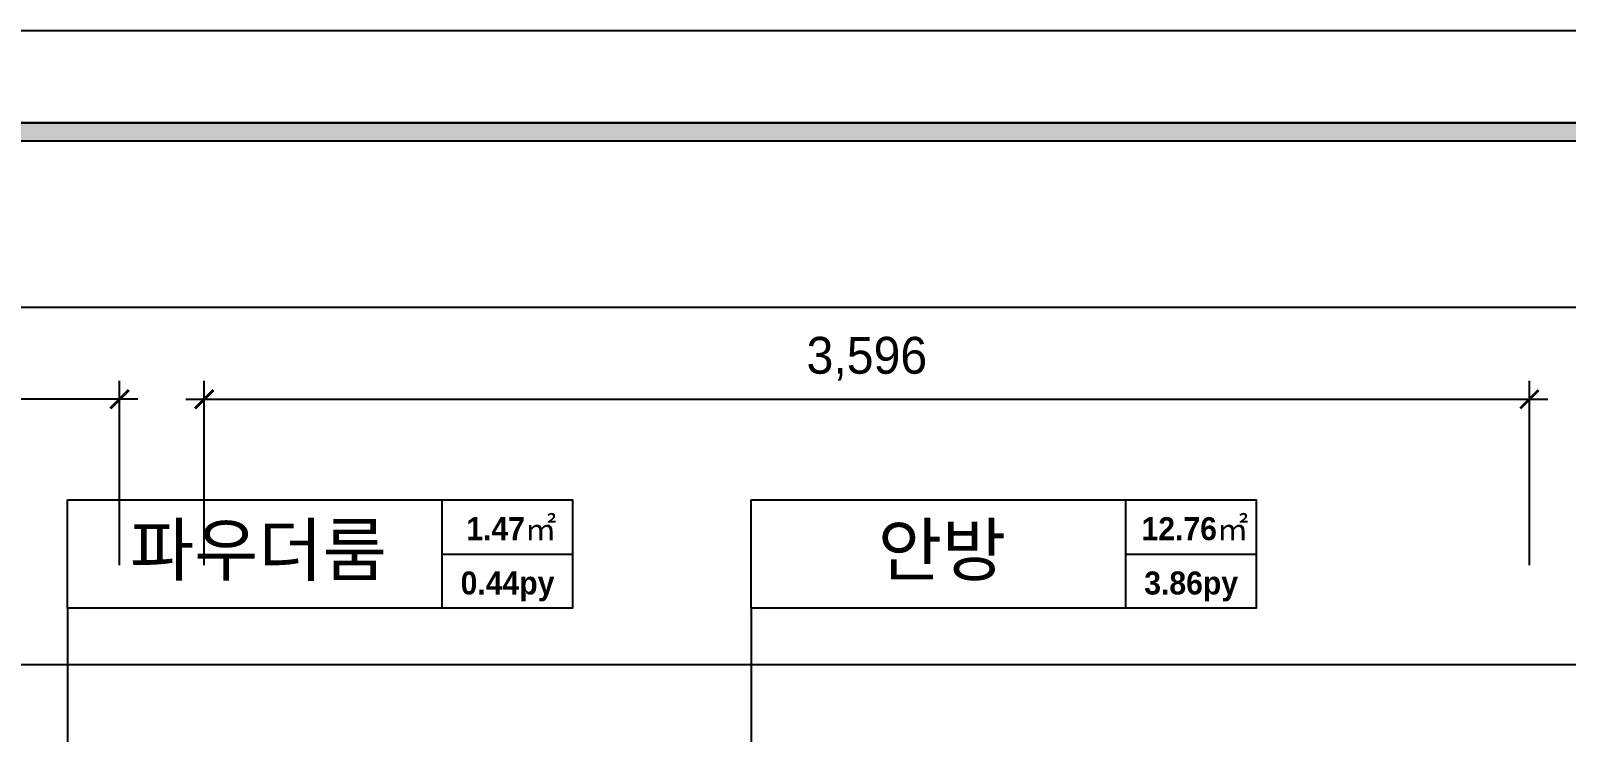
# Model space of a CAD drawing. Header units: millimetres. Extents: x 389217 to 432717, y 56032 to 85056.
# Drawn here: x 420766 to 424933, y 69479 to 71382 of the extents above; entities that cross this region are included whole.
import ezdxf
from ezdxf.enums import TextEntityAlignment as Align

# ---------------------------------------------------------------- set-up
doc = ezdxf.new("R2010")
doc.units = ezdxf.units.MM
doc.header["$LTSCALE"] = 60
for name, color, linetype in [('0-ELC TEXT', 7, 'Continuous'), ('03-TEXT', 3, 'Continuous'), ('07-DIM WAL', 5, 'Continuous'), ('2CONTINUOUS', 2, 'Continuous'), ('FORM(YOURNAME)-1', 1, 'Continuous'), ('FORM(YOURNAME)-11', 1, 'Continuous')]:
    doc.layers.add(name, color=color, linetype=linetype)
doc.styles.add('HY 울릉도 L', font='')
doc.styles.add('YOURNAME', font='HY울릉도M.TTF')
doc.styles.add('넥슨고딕', font='NEXONLv1GothicBold.ttf')
doc.styles.add('코레일둥고', font='Korail_Round_Gothic_Medium.ttf')
doc.styles.get('HY 울릉도 L').set_extended_font_data('HY울릉도L')
doc.dimstyles.new('50', dxfattribs={"dimscale": 50, "dimtxt": 2, "dimasz": 1, "dimexe": 1, "dimexo": 1, "dimgap": 1, "dimtad": 1, "dimdec": 0, "dimrnd": 0.05, "dimdsep": 46, "dimlunit": 6, "dimtxsty": 'HY 울릉도 L', "dimblk": 'ARCHTICK', "dimcen": 2.5, "dimdle": 1, "dimclrd": 133, "dimclre": 133, "dimclrt": 30, "dimadec": 0, "dimazin": 0, "dimtfac": 1, "dimtdec": 0, "dimtix": 1, "dimtmove": 2, "dimatfit": 3, "dimldrblk": 'ARCHTICK', "dimfxl": 1, "dimlwd": -1, "dimlwe": -1, "dimarcsym": 0})

# ---------------------------------------------------------------- blocks, each defined once
blk = doc.blocks.new('FORM-ELEVATION')
at = {"layer": 'FORM(YOURNAME)-11'}
h = blk.add_hatch(color=256, dxfattribs=at)
h.dxf.hatch_style = 1
h.paths.add_polyline_path([(-10309, 35708), (71691, 35708), (71691, 35508), (-10309, 35508)])
h.paths.add_polyline_path([(-10309, -21492), (71691, -21492), (71691, -21692), (-10309, -21692)])
at = {"layer": 'Defpoints', "color": 158}
for points in [[(-10309, -21692), (71691, -21692), (71691, 35708), (-10309, 35708)], [(-8309, 33708), (61071, 33708), (61071, -19692), (-8309, -19692)]]:
    blk.add_lwpolyline(points, close=True, dxfattribs=at)
at = {"layer": 'FORM(YOURNAME)-11', "color": 250}
blk.add_lwpolyline([(-11309, -22692), (72691, -22692), (72691, 36708), (-11309, 36708)], close=True, dxfattribs=at)
at = {"layer": 'FORM(YOURNAME)-11'}
blk.add_lwpolyline([(-10309, 35708), (71691, 35708), (71691, 35508), (-10309, 35508)], close=True, dxfattribs=at)
at = {"layer": 'FORM(YOURNAME)-11', "color": 3, "style": 'YOURNAME'}
for tag, height, p in [('1', 450, (71041, -1219)), ('2', 450, (71041, -1863)), ('3', 450, (71041, -3150)), ('4', 450, (71041, -5081)), ('5', 515, (71041, -7398)), ('6', 515, (71041, -9650)), ('7', 515, (71041, -11903)), ('8', 515, (71041, -14155)), ('9', 515, (71041, -16408)), ('10', 515, (66791, -18596)), ('11', 515, (71041, -18660)), ('12', 515, (66791, -20848)), ('13', 515, (71041, -20848))]:
    blk.add_attdef(tag, text='', height=height, dxfattribs=at).set_placement(p, align=Align.MIDDLE_RIGHT)
blk = doc.blocks.new('_ArchTick')
at = {"color": 0, "linetype": 'ByBlock', "const_width": 0.15}
blk.add_lwpolyline([(-0.5, -0.5), (0.5, 0.5)], dxfattribs=at)
blk = doc.blocks.new('*D109')
at = {"layer": '07-DIM WAL', "color": 133, "transparency": 16777216}
for p, q in [((421236.9, 69932.2), (421236.9, 70432.2)), ((424832.9, 69932.2), (424832.9, 70432.2)), ((421186.9, 70382.2), (424882.9, 70382.2))]:
    blk.add_line(p, q, dxfattribs=at)
at = {"layer": 'Defpoints', "color": 0, "transparency": 16777216}
for p in [(424832.9, 70382.2), (421236.9, 69882.2), (424832.9, 69882.2)]:
    blk.add_point(p, dxfattribs=at)
at = {"layer": '07-DIM WAL', "color": 133, "transparency": 16777216, "xscale": 50, "yscale": 50, "zscale": 50, "rotation": 180}
blk.add_blockref('_ArchTick', (421236.9, 70382.2), dxfattribs=at)
at = {"layer": '07-DIM WAL', "color": 133, "transparency": 16777216, "xscale": 50, "yscale": 50, "zscale": 50}
blk.add_blockref('_ArchTick', (424832.9, 70382.2), dxfattribs=at)
at = {"layer": '07-DIM WAL', "color": 30, "transparency": 16777216, "insert": (423034.9, 70492.2), "char_height": 100, "attachment_point": 5, "style": 'HY 울릉도 L'}
blk.add_mtext('3,596', dxfattribs=at)
blk = doc.blocks.new('*D111')
at = {"layer": '07-DIM WAL', "color": 133, "transparency": 16777216}
for p, q in [((419614.9, 69932.2), (419614.9, 70432.2)), ((421006.9, 69932.2), (421006.9, 70432.2)), ((421056.9, 70382.2), (419564.9, 70382.2))]:
    blk.add_line(p, q, dxfattribs=at)
at = {"layer": 'Defpoints', "color": 0, "transparency": 16777216}
for p in [(419614.9, 70382.2), (419614.9, 69882.2), (421006.9, 69882.2)]:
    blk.add_point(p, dxfattribs=at)
at = {"layer": '07-DIM WAL', "color": 133, "transparency": 16777216, "xscale": 50, "yscale": 50, "zscale": 50, "rotation": 180}
blk.add_blockref('_ArchTick', (419614.9, 70382.2), dxfattribs=at)
at = {"layer": '07-DIM WAL', "color": 133, "transparency": 16777216, "xscale": 50, "yscale": 50, "zscale": 50}
blk.add_blockref('_ArchTick', (421006.9, 70382.2), dxfattribs=at)
at = {"layer": '07-DIM WAL', "color": 30, "transparency": 16777216, "insert": (420310.9, 70492.2), "char_height": 100, "attachment_point": 5, "style": 'HY 울릉도 L'}
blk.add_mtext('1,392', dxfattribs=at)
blk = doc.blocks.new('vudauseh')
at = {"layer": '2CONTINUOUS'}
blk.add_lwpolyline([(383714.9, 87721), (394876.9, 87721), (394876.9, 86220), (394676.9, 86220)], dxfattribs=at)
blk = doc.blocks.new('cjswjdeh')
blk.add_blockref('vudauseh', (31412, -18058.3))

msp = doc.modelspace()

# ---------------------------------------------------------------- linework, layer by layer
at = {"layer": '0-ELC TEXT'}
for p, q in [((421882.1, 69814.9), (421882.1, 70109.7)), ((423737.2, 69814.9), (423737.2, 70109.7)), ((421882.1, 69962.3), (422236, 69962.3)), ((423737.2, 69962.3), (424091.1, 69962.3)), ((420865.4, 69814.9), (420865.4, 67615.2)), ((422720.5, 69814.9), (422720.5, 68536.8))]:
    msp.add_line(p, q, dxfattribs=at)
for points in [[(420865.4, 70109.7), (422236, 70109.7), (422236, 69814.9), (420865.4, 69814.9)], [(422720.5, 70109.7), (424091.1, 70109.7), (424091.1, 69814.9), (422720.5, 69814.9)]]:
    msp.add_lwpolyline(points, close=True, dxfattribs=at)

# ---------------------------------------------------------------- block references
msp.add_blockref('cjswjdeh', (0, 0))
at = {"layer": 'FORM(YOURNAME)-1', "xscale": 0.2500000000000002, "yscale": 0.2500000000000002, "zscale": 0.2500000000000002}
msp.add_blockref('FORM-ELEVATION', (414044.3, 62205.2), dxfattribs=at)

# ---------------------------------------------------------------- texts
at = {"layer": '03-TEXT'}
for s, height, style, p in [('파우더룸', 138.89, '코레일둥고', (421383.6, 69904.4)), ('1.47㎡', 62.5, '넥슨고딕', (422070.1, 69999.8)), ('안방', 138.89, '코레일둥고', (423238.7, 69904.4)), ('12.76㎡', 62.5, '넥슨고딕', (423925.2, 69999.8)), ('0.44py', 62.5, '넥슨고딕', (422059.8, 69852.4)), ('3.86py', 62.5, '넥슨고딕', (423914.9, 69852.4))]:
    msp.add_text(s, height=height, dxfattribs=dict(at, style=style)).set_placement(p, align=Align.CENTER)

# ---------------------------------------------------------------- dimensions: what is measured, and where the dimension line sits
at = {"layer": '07-DIM WAL'}
for base, p1, p2, picture, middle in [((419614.9, 70382.2), (421006.9, 69882.2), (419614.9, 69882.2), '*D111', (420310.9, 70492.2)), ((424832.9, 70382.2), (421236.9, 69882.2), (424832.9, 69882.2), '*D109', (423034.9, 70492.2))]:
    dim = msp.add_linear_dim(base=base, p1=p1, p2=p2, dimstyle='50', dxfattribs=at)
    dim.commit()
    dim.dimension.update_dxf_attribs({"geometry": picture, "text_midpoint": middle})

doc.saveas('drawing.dxf')
